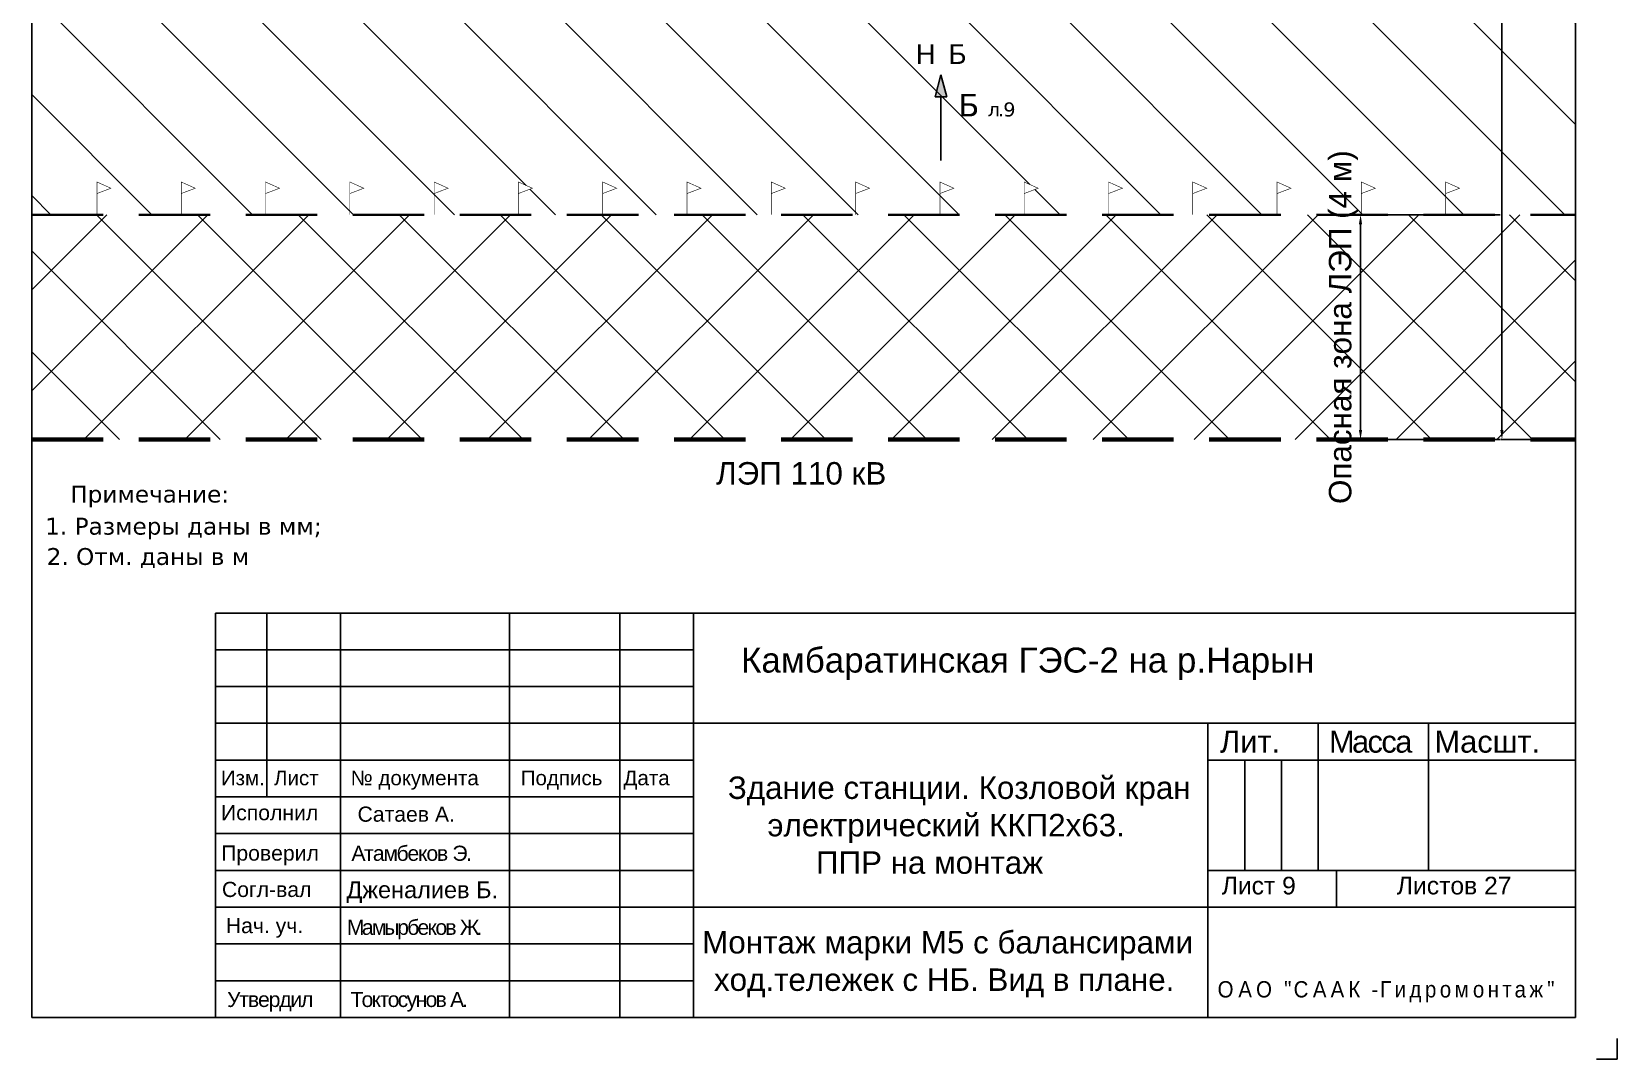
# Model space of a CAD drawing. Header units: millimetres. Extents: x 155577 to 993706, y -295114 to -113927.
# Drawn here: x 401072 to 429287, y -295114 to -276837 of the extents above; entities that cross this region are included whole.
import ezdxf

# ---------------------------------------------------------------- set-up
doc = ezdxf.new("R2010")
doc.units = ezdxf.units.MM
doc.linetypes.add('штриховая', pattern=[19.05, 12.7, -6.35])
doc.styles.add('rom', font='times.ttf')
doc.styles.get("Standard").update_dxf_attribs({"font": 'arial.ttf'})
doc.dimstyles.new('ISO-25', dxfattribs={"dimtxt": 170, "dimasz": 170, "dimexe": 20, "dimexo": 10, "dimgap": 40, "dimtad": 1, "dimtxsty": 'Standard', "dimcen": 2.5, "dimadec": 0, "dimazin": 0, "dimtfac": 1, "dimtmove": 0, "dimatfit": 3, "dimfxl": 0, "dimarcsym": 0})

# ---------------------------------------------------------------- blocks, each defined once
blk = doc.blocks.new('A4')
for p, q in [((839200.34, -1948.12), (839200.34, -2235.12)), ((839385.34, -1948.12), (839385.34, -2235.12)), ((839385.34, -2235.12), (839200.34, -2235.12))]:
    blk.add_line(p, q)
at = {"color": 4}
for q in [(839390.34, -2237.62), (839387.84, -2240.12)]:
    blk.add_line((839390.34, -2240.12), q, dxfattribs=at)
blk = doc.blocks.new('*D200')
at = {"color": 0, "lineweight": -2, "transparency": 16777216}
for p, q in [((428534, -254091), (427214, -254091)), ((427234, -254261), (427234, -283921)), ((428534, -284091), (427214, -284091))]:
    blk.add_line(p, q, dxfattribs=at)
at = {"color": 0, "transparency": 16777216}
for points in [[(427206, -254261), (427262, -254261), (427234, -254091)], [(427206, -283921), (427262, -283921), (427234, -284091)]]:
    blk.add_solid(points, dxfattribs=at)
at = {"layer": 'Defpoints', "color": 0, "transparency": 16777216}
for p in [(428544, -254091), (427234, -284091), (428544, -284091)]:
    blk.add_point(p, dxfattribs=at)
at = {"color": 0, "transparency": 16777216, "insert": (426932, -269197), "char_height": 170, "attachment_point": 5, "rotation": 90}
blk.add_mtext('{\\H2.3529x;Охранная зона ЛЭП (25 м)}', dxfattribs=at)
blk = doc.blocks.new('*D201')
at = {"color": 0, "lineweight": -2, "transparency": 16777216}
for p, q in [((427204, -280091), (424698, -280091)), ((424718, -283921), (424718, -280261)), ((427204, -284091), (424698, -284091))]:
    blk.add_line(p, q, dxfattribs=at)
at = {"color": 0, "transparency": 16777216}
for points in [[(424689, -280261), (424746, -280261), (424718, -280091)], [(424689, -283921), (424746, -283921), (424718, -284091)]]:
    blk.add_solid(points, dxfattribs=at)
at = {"layer": 'Defpoints', "color": 0, "transparency": 16777216}
for p in [(424718, -280091), (427214, -280091), (427214, -284091)]:
    blk.add_point(p, dxfattribs=at)
at = {"color": 0, "transparency": 16777216, "insert": (424415, -282091), "char_height": 170, "attachment_point": 5, "rotation": 90}
blk.add_mtext('{\\H2.3529x;Опасная зона ЛЭП (4 м)}', dxfattribs=at)

msp = doc.modelspace()

# ---------------------------------------------------------------- hatches: boundary and pattern name
h = msp.add_hatch()
h.set_pattern_fill('ANSI31', color=256, scale=400, angle=90, style=0)
h.set_pattern_definition([(135, (-33142.5, -3e-10), (-898.0256, -898.0256), [])])
h.paths.add_polyline_path([(428544.242, -254090.746), (401071.742, -254090.746), (401071.742, -280090.746), (402232.599, -280090.746), (402232.599, -279509.511), (402481.222, -279620.631), (402232.599, -279714.979), (402232.599, -280090.746), (403732.599, -280090.746), (403732.599, -279509.511), (403981.222, -279620.631), (403732.599, -279714.979), (403732.599, -280090.746), (405232.599, -280090.746), (405232.599, -279509.511), (405481.222, -279620.631), (405232.599, -279714.979), (405232.599, -280090.746), (406732.599, -280090.746), (406732.599, -279509.511), (406981.222, -279620.631), (406732.599, -279714.979), (406732.599, -280090.746), (408232.599, -280090.746), (408232.599, -279509.511), (408481.222, -279620.631), (408232.599, -279714.979), (408232.599, -280090.746), (409732.599, -280090.746), (409732.599, -279509.511), (409981.222, -279620.631), (409732.599, -279714.979), (409732.599, -280090.746), (411232.599, -280090.746), (411232.599, -279509.511), (411481.222, -279620.631), (411232.599, -279714.979), (411232.599, -280090.746), (412732.599, -280090.746), (412732.599, -279509.511), (412981.222, -279620.631), (412732.599, -279714.979), (412732.599, -280090.746), (414232.599, -280090.746), (414232.599, -279509.511), (414481.222, -279620.631), (414232.599, -279714.979), (414232.599, -280090.746), (415732.599, -280090.746), (415732.599, -279509.511), (415981.222, -279620.631), (415732.599, -279714.979), (415732.599, -280090.746), (417232.599, -280090.746), (417232.599, -279509.511), (417481.222, -279620.631), (417232.599, -279714.979), (417232.599, -280090.746), (418732.599, -280090.746), (418732.599, -279509.511), (418981.222, -279620.631), (418732.599, -279714.979), (418732.599, -280090.746), (420232.599, -280090.746), (420232.599, -279509.511), (420481.222, -279620.631), (420232.599, -279714.979), (420232.599, -280090.746), (421732.599, -280090.746), (421732.599, -279509.511), (421981.222, -279620.631), (421732.599, -279714.979), (421732.599, -280090.746), (423232.599, -280090.746), (423232.599, -279509.511), (423481.222, -279620.631), (423232.599, -279714.979), (423232.599, -280090.746), (424732.599, -280090.746), (424732.599, -279509.511), (424981.222, -279620.631), (424732.599, -279714.979), (424732.599, -280090.746), (426232.599, -280090.746), (426232.599, -279509.511), (426481.222, -279620.631), (426232.599, -279714.979), (426232.599, -280090.746), (428544.242, -280090.746)])
h.paths.add_polyline_path([(414436.96, -257148.835), (414406.422, -257148.835), (414436.952, -257168.542)], flags=16)
h.paths.add_polyline_path([(403716.709, -254877.372), (412000.013, -254877.372), (412000.013, -267307.587), (410010.921, -267307.587, 0.036819802), (411437.676, -268090.746), (415924.419, -268090.746), (415489.366, -264142.836), (413034.455, -264142.836), (413034.455, -263342.836), (416929.103, -263342.836), (416034.167, -261590.956), (416034.06, -261590.956), (416034.06, -261590.747), (416352.325, -262213.766), (417633.669, -262214.569), (417635.155, -259842.84), (413034.362, -259842.84), (413034.362, -259042.84), (419034.362, -259042.84), (419034.362, -259842.84), (417635.155, -259842.84), (417632.962, -263342.836), (419034.455, -263342.836), (419034.455, -264142.836), (417337.777, -264142.836), (419354.54, -268090.746), (419374.817, -268090.746), (419435.072, -268069.038), (419438.783, -268090.746), (423534.06, -268090.746), (423534.06, -275090.746), (408534.06, -275090.746), (408534.06, -268090.746), (411437.676, -268090.746, -0.036819802), (410010.921, -267307.587), (403716.709, -267307.587)], flags=16)
h.paths.add_polyline_path([(416634.06, -263640.956), (416595.521, -263991.308), (416634.279, -263991.332)], flags=0)
h.paths.add_polyline_path([(411445.995, -268690.746), (413584.06, -268690.746), (413584.06, -268790.746), (414384.06, -268790.746), (414384.06, -268690.746), (414484.06, -268690.746), (414484.06, -268703.246), (414834.06, -268790.746), (417234.06, -268790.746), (417584.06, -268703.246), (417584.06, -268690.746), (417684.06, -268690.746), (417684.06, -268790.746), (418484.06, -268790.746), (418484.06, -268690.746), (420584.06, -268690.746), (420584.06, -269490.746), (418484.06, -269490.746), (418484.06, -269390.746), (417684.06, -269390.746), (417684.06, -269490.746), (417584.06, -269490.746), (417584.06, -269478.246), (417234.06, -269390.746), (414834.06, -269390.746), (414484.06, -269478.246), (414484.06, -269490.746), (414384.06, -269490.746), (414384.06, -269390.746), (413584.06, -269390.746), (413584.06, -269490.746), (411484.06, -269490.746), (411484.06, -268717.769)], flags=0)
h.paths.add_polyline_path([(412214.06, -268770.746), (412854.06, -268770.746), (412854.06, -269410.746), (412214.06, -269410.746)], flags=0)
h.paths.add_polyline_path([(421081.646, -254458.14), (427613.273, -254458.14), (427613.273, -262066.982), (421081.646, -262066.982)], flags=16)
h.paths.add_polyline_path([(421734.222, -255501.63), (421734.222, -255500.658), (421723.657, -255514.32)], flags=16)
h.paths.add_polyline_path([(421328.466, -257182.869), (421341.026, -257237.478), (421357.812, -257301.428), (421376.161, -257363.05), (421404.083, -257445.284), (421432.9, -257519.772), (421464.761, -257593.228), (421500.246, -257666.722), (421528.281, -257719.875), (421565.47, -257784.945), (421609.055, -257854.672), (421652.197, -257917.939), (421707.544, -257992.136), (421786.692, -258088.993), (421814.824, -258118.057), (421731.793, -258024.642), (421630.006, -257888.191), (421547.099, -257755.555), (421479.942, -257628.225), (421416.666, -257482.345), (421366.58, -257334.832), (421334.248, -257211.659)], flags=16)
h.paths.add_polyline_path([(421306.845, -257720.603), (421465.963, -257791.72), (421306.845, -257852.103)], flags=16)
h.paths.add_polyline_path([(424726.88, -256763.383, -1), (421827.831, -256763.383, -1)], flags=0)
h.paths.add_polyline_path([(422672.213, -256345.384), (423882.688, -256345.384), (423882.688, -257180.584), (422672.213, -257180.584)], flags=0)
h.paths.add_polyline_path([(422553.562, -254904.511), (422720.653, -254847.829), (422843.541, -254817.633), (422976.227, -254792.733), (423107.243, -254777.13), (423243.887, -254770.14), (423394.556, -254771.548), (423563.724, -254790.534), (423685.699, -254812.128), (423813.945, -254842.07), (423939.895, -254883.176), (424031.3, -254917.927), (424149.198, -254969.509), (424264.396, -255031.364), (424380.389, -255101.388), (424415.451, -255126.655), (424350.246, -255083.191), (424264.396, -255031.364), (424175.84, -254983.814), (424121.048, -254957.193), (424031.3, -254917.927), (423939.895, -254883.176), (423851.488, -254854.323), (423775.256, -254833.037), (423685.699, -254812.128), (423563.724, -254790.534), (423435.443, -254776.137), (423348.075, -254771.114), (423243.887, -254770.14), (423107.243, -254777.13), (422976.227, -254792.733), (422843.541, -254817.633), (422759.99, -254838.163), (422685.893, -254859.621), (422588.409, -254892.69), (422517.576, -254920.322), (422404.068, -254970.192), (422380.299, -254983.094), (422433.795, -254957.132)], flags=0)
h.paths.add_polyline_path([(422551.097, -258619.909), (422629.252, -258648.616), (422726.485, -258679.286), (422818.353, -258703.346), (422925.36, -258726.556), (422962.453, -258731.879), (422851.928, -258712.14), (422726.485, -258679.286), (422590.376, -258636.353)], flags=16)
h.paths.add_polyline_path([(411484.06, -273690.746), (413584.06, -273690.746), (413584.06, -273790.746), (414384.06, -273790.746), (414384.06, -273690.746), (414484.06, -273690.746), (414484.06, -273790.746), (417584.06, -273790.746), (417584.06, -273690.746), (417684.06, -273690.746), (417684.06, -273790.746), (418484.06, -273790.746), (418484.06, -273690.746), (420584.06, -273690.746), (420584.06, -274490.746), (418484.06, -274490.746), (418484.06, -274390.746), (417684.06, -274390.746), (417684.06, -274490.746), (417584.06, -274490.746), (417584.06, -274390.746), (414484.06, -274390.746), (414484.06, -274490.746), (414384.06, -274490.746), (414384.06, -274390.746), (413584.06, -274390.746), (413584.06, -274490.746), (411484.06, -274490.746)], flags=0)
h.paths.add_polyline_path([(412214.06, -273770.746), (412854.06, -273770.746), (412854.06, -274410.746), (412214.06, -274410.746)], flags=0)
h.paths.add_polyline_path([(419214.06, -268770.746), (419854.06, -268770.746), (419854.06, -269410.746), (419214.06, -269410.746)], flags=0)
h.paths.add_polyline_path([(424821.084, -255502.39), (424821.084, -255501.63), (424813.139, -255492.356)], flags=0)
h.paths.add_polyline_path([(424322.215, -258461.149), (424378.001, -258425.527), (424465.494, -258364.154), (424522.393, -258320.31), (424590.906, -258262.959), (424670.55, -258189.269), (424735.485, -258122.794), (424790.572, -258061.195), (424839.512, -258001.853), (424875.17, -257955.495), (424924.174, -257886.828), (424959.577, -257833.089), (424991.276, -257781.528), (425020.107, -257731.349), (425053.738, -257668.152), (425083.27, -257607.667), (425124.959, -257514.614), (425139.108, -257476.136), (425097.957, -257577.584), (425038.577, -257699.203), (424975.79, -257808.479), (424901.421, -257921.366), (424814.127, -258034.856), (424735.485, -258122.794), (424670.55, -258189.269), (424590.906, -258262.959), (424493.407, -258344.574), (424355.312, -258441.442)], flags=0)
h.paths.add_polyline_path([(425125.323, -257720.603), (425284.441, -257791.72), (425125.323, -257852.103)], flags=0)
h.paths.add_polyline_path([(419214.06, -273770.746), (419854.06, -273770.746), (419854.06, -274410.746), (419214.06, -274410.746)], flags=0)
h.paths.add_polyline_path([(415738.705, -275340.146), (416329.414, -275340.146), (416329.414, -275598.741), (415738.705, -275598.741)], flags=24)
h.paths.add_polyline_path([(410309.66, -271913.781), (410309.66, -271321.68), (410568.255, -271321.68), (410568.255, -271913.781)], flags=8)
h.paths.add_polyline_path([(418288.739, -260530.579), (419865.547, -260530.579), (419865.547, -260834.671), (418288.739, -260834.671)], flags=24)
h.paths.add_polyline_path([(422244.692, -270127.872), (424271.738, -270127.872), (424271.738, -270394.516), (422244.692, -270394.516)], flags=24)
h.paths.add_polyline_path([(421795.829, -267725.181), (421969.499, -267725.181), (421969.499, -268026), (421795.829, -268026)], flags=24)
h.paths.add_polyline_path([(410450.308, -275382.197), (410623.978, -275382.197), (410623.978, -275683.016), (410450.308, -275683.016)], flags=24)
h.paths.add_polyline_path([(421578.783, -275543.808), (421811.253, -275543.808), (421811.253, -275844.626), (421578.783, -275844.626)], flags=24)
h.paths.add_polyline_path([(409809.327, -267665.877), (410041.796, -267665.877), (410041.796, -267966.695), (409809.327, -267966.695)], flags=8)
h.paths.add_polyline_path([(410552.097, -256969.435), (413978.427, -256969.435), (413978.427, -257331.645), (410552.097, -257331.645)], flags=8)
h.paths.add_polyline_path([(426626.964, -272676.531), (426626.964, -265717.436), (427236.648, -265717.436), (427236.648, -272676.531)], flags=24)
h.paths.add_polyline_path([(424110.461, -285256.521), (424110.461, -278924.972), (424720.145, -278924.972), (424720.145, -285256.521)], flags=9)
h.paths.add_polyline_path([(421644.38, -261182.827), (427179.019, -261182.827), (427179.019, -262074.336), (421644.38, -262074.336)], flags=24)
h.paths.add_polyline_path([(422414.533, -259205.484), (427516.168, -259205.484), (427516.168, -260956.786), (422414.533, -260956.786)], flags=8)
h.paths.add_polyline_path([(426042.486, -254756.169), (427099.626, -254756.169), (427099.626, -254358.81), (426042.486, -254358.81)], flags=24)
h.paths.add_polyline_path([(424086.819, -257119.395), (424443.337, -257119.395), (424443.337, -256733.823), (424086.819, -256733.823)], flags=8)
h.paths.add_polyline_path([(425336.111, -255490.768), (425692.629, -255490.768), (425692.629, -255105.196), (425336.111, -255105.196)], flags=8)
h.paths.add_polyline_path([(403838.603, -258997.952), (410824.548, -258997.952), (410824.548, -260041.3), (403838.603, -260041.3)], flags=8)
h.paths.add_polyline_path([(412838.211, -255281.88), (419536.028, -255281.88), (419536.028, -256330.201), (412838.211, -256330.201)], flags=24)
h.paths.add_polyline_path([(409008.612, -268405.602), (410403.018, -268405.602), (410403.018, -268861.946), (409008.612, -268861.946)], flags=8)
h.paths.add_polyline_path([(411784.721, -271505.282), (421390.256, -271505.282), (421390.256, -272033.285), (411784.721, -272033.285)], flags=8)
h.paths.add_polyline_path([(418197.073, -264647.369), (419492.781, -267390.596), (419165.59, -267545.139), (417869.881, -264801.911)], flags=24)
msp.add_hatch(color=256).paths.add_polyline_path([(417251.192, -277603.497), (417146.702, -277995.607), (417251.192, -277995.607), (417355.683, -277995.607)])
h = msp.add_hatch()
h.set_pattern_fill('ANSI37', color=256, scale=400, angle=90, style=0)
h.paths.add_polyline_path([(428544.242, -280090.746), (401071.742, -280090.746), (401071.742, -284090.746), (428544.242, -284090.746)])
h.paths.add_polyline_path([(424110.461, -285256.521), (424110.461, -278924.972), (424720.145, -278924.972), (424720.145, -285256.521)], flags=9)

# ---------------------------------------------------------------- linework, layer by layer
for p, q in [((417251.192, -277603.497), (417146.702, -277995.607)), ((417251.192, -277603.497), (417355.683, -277995.607)), ((417146.702, -277995.607), (417251.192, -277995.607)), ((417355.683, -277995.607), (417251.192, -277995.607)), ((404342.277, -294371.04), (404342.277, -287175.861)), ((404342.277, -287175.861), (428544.242, -287175.861)), ((405258.028, -290446.397), (405258.028, -287175.861)), ((406566.242, -294371.04), (406566.242, -287175.861)), ((409575.135, -294371.04), (409575.135, -287175.861)), ((411537.456, -294371.04), (411537.456, -287175.861)), ((412845.671, -294371.04), (412845.671, -287175.861)), ((404342.277, -287829.968), (412845.671, -287829.968)), ((404342.277, -288484.075), (412845.671, -288484.075)), ((404342.277, -289138.182), (428544.242, -289138.182)), ((404342.277, -289138.182), (428544.242, -289138.182)), ((422003.171, -289138.182), (422003.171, -294371.04)), ((423965.492, -289138.182), (423965.492, -291754.611)), ((425927.814, -289138.182), (425927.814, -291754.611)), ((428544.242, -288965.64), (428544.242, -294371.04)), ((404342.277, -289792.29), (412845.671, -289792.29)), ((422003.171, -289792.29), (428544.242, -289792.29)), ((422657.278, -289792.29), (422657.278, -291754.611)), ((423311.385, -289792.29), (423311.385, -291754.611)), ((404342.277, -290446.397), (412845.671, -290446.397)), ((404342.277, -290446.397), (412845.671, -290446.397)), ((404342.277, -291100.504), (412845.671, -291100.504)), ((404342.277, -291100.504), (412845.671, -291100.504)), ((404342.277, -291754.611), (412845.671, -291754.611)), ((422003.171, -291754.611), (428544.242, -291754.611)), ((424287.964, -291754.611), (424287.964, -292408.718)), ((404342.277, -292408.718), (428544.242, -292408.718)), ((404342.277, -293062.825), (412845.671, -293062.825)), ((404342.277, -293062.825), (412845.671, -293062.825)), ((404342.277, -293716.933), (412845.671, -293716.933))]:
    msp.add_line(p, q)
at = {"lineweight": 30}
msp.add_line((417251.192, -277995.607), (417251.192, -279128.082), dxfattribs=at)
at = {"linetype": 'штриховая', "lineweight": 40, "ltscale": 100}
msp.add_line((401071.742, -280090.746), (428544.242, -280090.746), dxfattribs=at)
at = {"linetype": 'штриховая', "lineweight": 70, "ltscale": 100}
msp.add_line((401071.742, -284090.746), (428544.242, -284090.746), dxfattribs=at)
at = {"const_width": 10}
for points in [[(402232.599, -280090.746), (402232.599, -279509.511), (402481.222, -279620.631), (402232.599, -279714.979)], [(403732.599, -280090.746), (403732.599, -279509.511), (403981.222, -279620.631), (403732.599, -279714.979)], [(405232.599, -280090.746), (405232.599, -279509.511), (405481.222, -279620.631), (405232.599, -279714.979)], [(406732.599, -280090.746), (406732.599, -279509.511), (406981.222, -279620.631), (406732.599, -279714.979)], [(408232.599, -280090.746), (408232.599, -279509.511), (408481.222, -279620.631), (408232.599, -279714.979)], [(409732.599, -280090.746), (409732.599, -279509.511), (409981.222, -279620.631), (409732.599, -279714.979)], [(411232.599, -280090.746), (411232.599, -279509.511), (411481.222, -279620.631), (411232.599, -279714.979)], [(412732.599, -280090.746), (412732.599, -279509.511), (412981.222, -279620.631), (412732.599, -279714.979)], [(414232.599, -280090.746), (414232.599, -279509.511), (414481.222, -279620.631), (414232.599, -279714.979)], [(415732.599, -280090.746), (415732.599, -279509.511), (415981.222, -279620.631), (415732.599, -279714.979)], [(417232.599, -280090.746), (417232.599, -279509.511), (417481.222, -279620.631), (417232.599, -279714.979)], [(418732.599, -280090.746), (418732.599, -279509.511), (418981.222, -279620.631), (418732.599, -279714.979)], [(420232.599, -280090.746), (420232.599, -279509.511), (420481.222, -279620.631), (420232.599, -279714.979)], [(421732.599, -280090.746), (421732.599, -279509.511), (421981.222, -279620.631), (421732.599, -279714.979)], [(423232.599, -280090.746), (423232.599, -279509.511), (423481.222, -279620.631), (423232.599, -279714.979)], [(424732.599, -280090.746), (424732.599, -279509.511), (424981.222, -279620.631), (424732.599, -279714.979)], [(426232.599, -280090.746), (426232.599, -279509.511), (426481.222, -279620.631), (426232.599, -279714.979)]]:
    msp.add_lwpolyline(points, dxfattribs=at)

# ---------------------------------------------------------------- block references
at = {"color": 4, "xscale": 148.5, "yscale": 148.5, "zscale": 148.5}
msp.add_blockref('A4', (-124220179.036, 37544.886), dxfattribs=at)

# ---------------------------------------------------------------- texts
at = {"attachment_point": 1}
for s, insert, char_height, width in [('{\\T1.65;НБ}', (416802.969, -277059.864), 350, 829.39728), ('{\\fVerdana|b0|i0|c204|p34;\\H0.72727x;\\T0.85;Б\\H1.375x; \\H0.45455x;л.9}', (417557.704, -277943.711), 550, 1279.71216), ('ЛЭП 110 кВ', (413249.216, -284491.692), 400, 3527.62819), ('{\\fVerdana|b0|i0|c204|p34;Примечание:}', (401758.772, -284910.74), 300, 3384.09673), ('{\\fVerdana|b0|i0|c204|p34;1. Размеры даны в мм;}', (401312.551, -285481.67), 300, 5351.06305), ('{\\fVerdana|b0|i0|c204|p34;2. Отм. даны в м}', (401337.753, -286020.64), 300, 5294.04981), ('Камбаратинская ГЭС-2 на р.Нарын', (413693.927, -287790.752), 444.79287, 15409.40209), ('{\\H1.5x;Лит.}', (422217.79, -289267.747), 261.64286, 1218.85232), ('{\\H1.5x;\\T0.9;Масса}', (424156.476, -289267.747), 261.64286, 1218.85232), ('{\\H1.5x;Масшт.}', (426033.351, -289267.747), 261.64286, 1218.85232), ('Изм.', (404437.085, -289978.243), 261.6429, 3075.09004), ('Лист', (405383.208, -289978.243), 261.6429, 3075.09004), ('{\\fArial|b0|i0|c204|p34;№ документа}', (406747.605, -289978.243), 261.64286, 3075.09004), ('Подпись ', (409773.353, -289978.243), 261.6429, 1589.57003), ('Дата', (411602.542, -289978.243), 261.6429, 725.22237), ('\\pi102.31;Здание станции. Козловой кран \\P\\pi808.31;электрический ККП2х63.\\P\\pi1671.1;ППР на монтаж', (413356.904, -290083.567), 399.33282, 8449.96999), ('Исполнил', (404440.152, -290591.513), 269.5497, 1536.4293), ('Сатаев А.', (406869.837, -290618.821), 269.5497, 2643.40605), ('Проверил', (404443.207, -291310.874), 269.5497, 1536.4293), ('{\\T0.9;Атамбеков Э}.', (406761.147, -291314.449), 269.54965, 2835.52721), ('Согл-вал', (404456.968, -291957.64), 269.5497, 1536.4293), ('Дженалиев Б.', (406671.092, -291948.502), 299.49961, 2761.70796), ('Лист 9', (422247.251, -291867.307), 313.9714, 2154.93112), ('Листов 27', (425364.057, -291867.307), 313.9714, 2154.93112), ('Нач. уч.', (404526.133, -292600.792), 269.5497, 2076.7043), ('{\\T0.85;Мамырбеков Ж\\T0.75;.}', (406680.527, -292631.063), 269.54965, 3102.1488), ('\\pi564.98;Монтаж марки М5 с балансирами \\P\\pi0;     ход.тележек с НБ. Вид в плане. ', (412437.593, -292832.205), 399.33282, 10161.107), ('{\\T0.9;Утвердил}', (404548.873, -293914.214), 269.54965, 1536.4293), ('{\\T0.85;Токтосунов А.}', (406745.615, -293914.214), 269.54965, 3177.93611)]:
    msp.add_mtext(s, dxfattribs=dict(at, insert=insert, char_height=char_height, width=width))
at = {"linetype": 'Continuous', "insert": (425190.971, -293912.879), "char_height": 430.567809, "width": 6162.98546, "attachment_point": 5, "style": 'rom'}
msp.add_mtext('{\\fArial|b0|i0|c204|p34;\\H0.6733x;\\W0.9;\\T1.3;ОАО "СААК \\fArial|b0|i0|c0|p34;-\\fArial|b0|i0|c204|p34;Гидромонтаж\\fArial|b0|i0|c0|p34;"\\Fsimplex|c0;\\H1.485x;\\Q12;\\T1; }', dxfattribs=at)

# ---------------------------------------------------------------- dimensions: what is measured, and where the dimension line sits
for base, p1, p2, text, picture, middle in [((427234.148, -284090.746), (428544.242, -254090.746), (428544.242, -284090.746), '{\\H2.3529x;Охранная зона ЛЭП (25 м)}', '*D200', (427234.148, -269196.983)), ((424717.645, -280090.746), (427214.148, -284090.746), (427214.148, -280090.746), '{\\H2.3529x;Опасная зона ЛЭП (4 м)}', '*D201', (424717.645, -282090.746))]:
    dim = msp.add_linear_dim(base=base, p1=p1, p2=p2, angle=90, text=text, dimstyle='ISO-25')
    dim.commit()
    dim.dimension.update_dxf_attribs({"geometry": picture, "text_midpoint": middle, "dimtype": 160})

doc.saveas('drawing.dxf')
